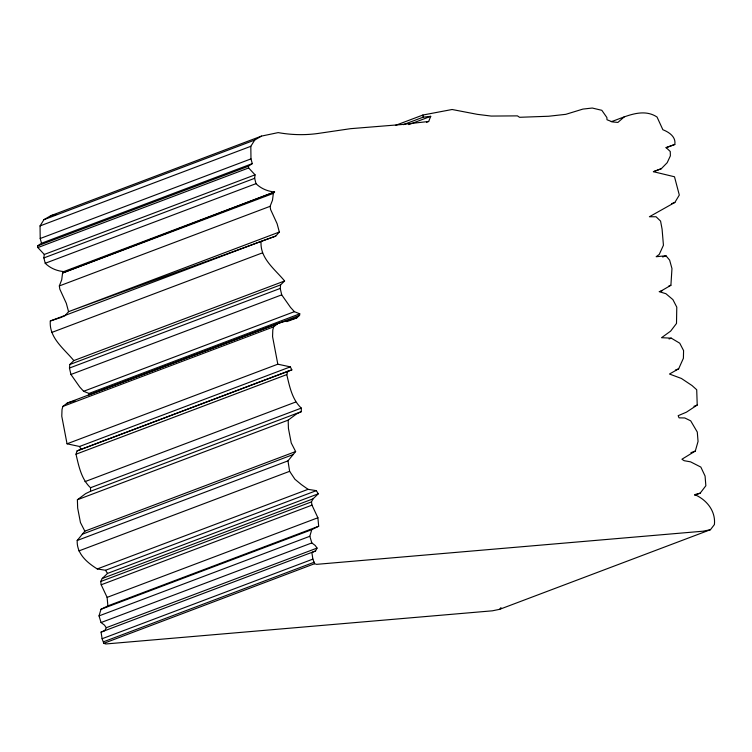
<?xml version="1.0" encoding="UTF-8"?>
<svg xmlns="http://www.w3.org/2000/svg" width="752" height="752" viewBox="0 0 752 752"><rect width="100%" height="100%" fill="white"/><g stroke="black" fill="none" stroke-linecap="round" stroke-linejoin="round"><path stroke-width="1.13" d="M62.313 316.921L64.945 315.718L68.554 311.657L66.317 303.319L59.84 289.21L59.333 285.939L61.711 279.819L62.576 272.995L273.352 193.377L274.574 191.967L63.788 271.585C56.917 271.011 50.14 268.163 45.223 263.275L43.879 257.927L44.283 254.467L37.873 247.568L37.6 245.885L41.51 243.244L40.204 238.516L40.044 225.92L43.945 219.669L50.694 215.721L261.47 136.103L278.174 132.606A178.703 144.882 69.3 0 0 319.205 133.292L350.554 128.677L401.436 124.55L428.678 121.476L430.736 116.325L423.094 117.199L403.335 124.663M37.6 245.885L248.376 166.267L252.287 163.616L250.98 158.888L250.82 146.302L254.731 140.051L261.47 136.103M660.171 291.541L670.897 285.29L671.968 268.577L669.628 260.107L665.971 255.765L656.167 256.723L659.26 254.402L663.433 245.237L662.08 229.106L660.566 221.079L656.045 216.755L649.408 216.745L674.873 202.438L679.31 195.05L674.497 176.767L653.338 171.682L661.29 168.721L667.184 162.705L670.37 155.861L670.258 151.5L666.084 147.561L674.826 144.459C676.133 136.826 669.017 132.136 662.869 129.739L657.041 117.03C642.669 107.517 625.57 116.767 611.235 121.692M286.86 321.64L296.739 317.908L299.55 315.37L299.775 313.828L88.999 393.446L83.632 391.284L79.778 387.073L70.932 374.477L69.457 368.048L69.823 364.513L73.818 360.593L284.604 280.975C275.025 269.282 259.694 258.321 261.094 241.364L275.73 236.1L279.34 232.039L277.103 223.701L270.626 209.582L270.109 206.321L272.497 200.192L273.352 193.377M299.775 313.828L294.408 311.666L290.554 307.446L281.709 294.859L280.233 288.43L280.599 284.886L284.604 280.975M63.788 271.585L62.576 272.995L274.574 191.967C267.693 191.393 260.916 188.545 256 183.657L254.655 178.309L255.06 174.849L248.658 167.95L248.376 166.267M261.094 241.364L50.309 320.982C48.918 337.939 64.249 348.9 73.818 360.593M88.999 393.446L88.774 394.988L299.55 315.37M296.739 317.908L278.061 323.407L67.285 403.025L62.867 406.428L62.021 409.502L61.777 416.232L67.041 443.812L79.552 446.481L290.328 366.863L291.842 369.89L77.071 450.89L76.008 454.208C78.734 465.986 81.357 479.231 90.531 487.728L90.55 491.282L85.719 493.575L77.39 499.76L77.663 508.07L80.455 522.565L84.854 531.175L77.193 540.491C76.591 553.688 87.063 562.609 97.271 568.944L105.524 570.27L316.31 490.652L318.293 493.801L313.02 498.858L102.244 578.476L100.702 581.512L101.2 584.774L107.113 597.379L107.893 605.868L100.984 609.289L99.038 615.897L101.059 622.543L104.396 625.072L106.286 627.704L104.763 630.618L101.069 632.103L102.103 638.739L103.795 643.336L105.844 643.966L492.334 610.821L499.685 609.317L710.461 529.699L714.4 524.567C715.857 511.078 706.645 499.723 694.726 494.628L700.178 493.162L705.855 485.745L705.075 476.035L700.845 467.086L690.58 461.85L684.17 460.703L681.932 459.228L695.309 451.05L698.053 441.433L697.283 432.043L690.684 420.829L684.752 417.952L679.065 417.858L678.163 415.687L686.397 412.19L697.226 405.065L696.709 389.743L692.056 385.569L681.406 378.463L669.477 374.026L678.642 368.837L683.399 358.262L683.577 350.573L679.742 343.203L671.254 338.146L661.534 337.704L670.662 331.106L676.499 323.454L676.781 307.136L672.899 299.616L665.877 293.684L659.184 291.673L662.362 290.714M278.061 323.407L273.653 326.81L272.807 329.884L272.562 336.614L277.817 364.194L290.328 366.863M710.461 529.699L703.12 531.194L316.62 564.348L314.571 563.718L312.888 559.121L311.854 552.485L315.539 550.99L317.062 548.086L315.182 545.444L311.836 542.925L309.824 536.279L311.76 529.662L318.679 526.24L317.889 517.761L311.977 505.147L311.478 501.894L313.02 498.858M77.39 499.76L288.166 420.142L296.495 413.948L301.326 411.654L301.308 408.101C292.143 399.613 289.52 386.368 286.785 374.59L287.847 371.272L291.842 369.89M318.293 493.801L107.517 573.428L102.244 578.476M499.685 609.317L500.992 607.607M77.193 540.491L287.969 460.873L295.639 451.548L291.231 442.947L288.439 428.443L288.166 420.142M624.404 116.72L617.89 122.426L612.466 121.918L606.986 119.747L606.883 117.538L601.826 110.309L592.275 108.034L582.913 109.087L565.795 114.332L548.593 116.25L519.538 117.293L517.451 115.874L491.178 116.071L477.294 114.342L452.102 109.501L422.868 115.037L395.43 125.405M43.945 219.669L254.731 140.051M40.044 225.92L250.82 146.302M40.204 238.516L250.98 158.888M41.51 243.244L252.287 163.616M37.873 247.568L248.658 167.95M44.283 254.467L255.06 174.849M43.879 257.927L254.655 178.309M408.778 124.625L430.736 116.325M45.223 263.275L256 183.657M426.487 122.303L428.678 121.476M59.333 285.939L270.109 206.321M279.34 232.039L68.554 311.657L275.73 236.1M51.719 332.469L262.495 252.851M69.823 364.513L280.599 284.886M69.457 368.048L280.233 288.43M666.037 147.768L674.826 144.459M70.932 374.477L281.709 294.859M653.61 171.625L661.29 168.721M83.632 391.284L294.408 311.666M62.867 406.428L273.653 326.81M671.583 203.679L674.873 202.438M67.041 443.812L277.817 364.194M77.071 450.89L287.847 371.272M76.008 454.208L286.785 374.59M662.672 257.005L665.971 255.765M84.929 481.647L295.705 402.029M90.531 487.728L301.308 408.101M90.55 491.282L301.326 411.654M668.697 286.127L670.897 285.29M84.854 531.175L295.639 451.548M82.288 534.211L293.064 454.593M78.857 550.943L289.633 471.316L294.916 479.24L301.279 484.523L308.057 489.326L316.31 490.652M669.054 338.973L671.254 338.146M97.271 568.944L308.057 489.326M100.702 581.512L311.478 501.894M101.2 584.774L311.977 505.147M675.352 370.078L678.642 368.837M107.113 597.379L317.889 517.761M107.893 605.868L318.679 526.24M100.984 609.289L311.76 529.662M99.038 615.897L309.824 536.279M101.059 622.543L311.836 542.925M106.286 627.704L317.062 548.086M693.936 406.306L697.226 405.065M101.069 632.103L315.539 550.99M102.103 638.739L312.888 559.121M103.55 641.785L314.336 562.167M103.795 643.336L314.571 563.718M690.919 452.704L695.309 451.05M694.688 495.239L700.178 493.162M50.309 320.982L61.438 317.325M67.285 403.025L74.974 400.76M50.694 215.721L56.259 214.423M105.524 570.27L107.517 573.428M79.552 446.481L81.066 449.508M287.969 460.873L289.633 471.316M422.868 115.037L423.094 117.199"/></g></svg>
